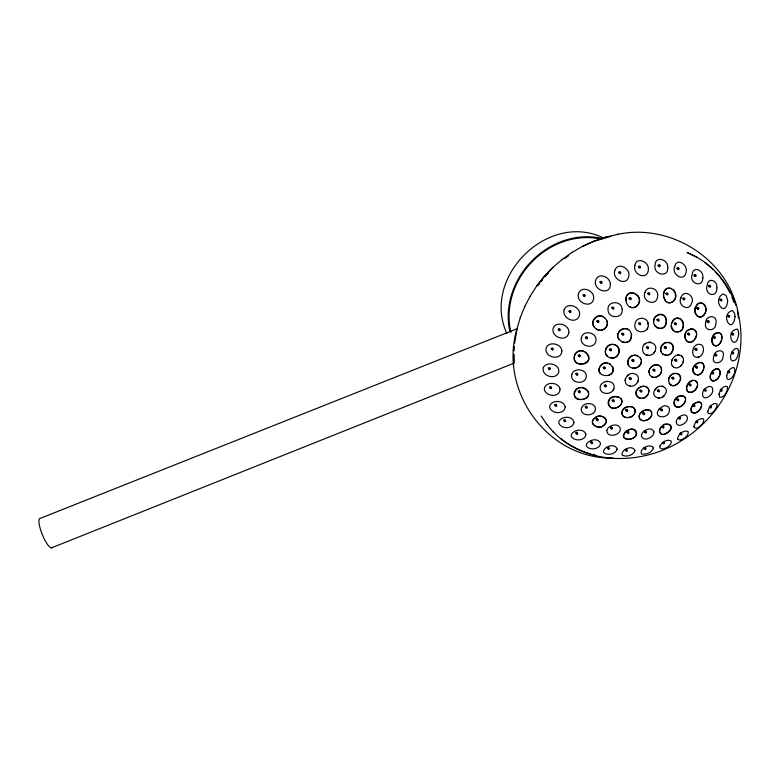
<?xml version="1.0" encoding="UTF-8"?>
<svg xmlns="http://www.w3.org/2000/svg" width="780" height="780" viewBox="0 0 780 780"><rect width="100%" height="100%" fill="white"/><g stroke="black" fill="none" stroke-linecap="round" stroke-linejoin="round"><path stroke-width="1.17" d="M636.558 433.729C635.749 421.063 613.255 438.126 628.953 439.364C644.085 436.995 632.434 422.165 624.429 433.28M648.239 324.392C649.496 334.327 632.882 334.25 634.998 323.983C635.739 316.163 648.141 316.436 648.239 324.392L647.887 322.608M659.412 431.174C662.025 418.06 680.355 426.241 665.642 433.7C658.915 437.775 657.481 426.621 663.332 426.143C661.752 430.209 661.742 423.16 666.598 424.115C678.649 423.706 663.049 441.11 659.363 431.603M514.049 350.873L514.42 346.408M514.702 343.064L517.091 328.507M660.748 349.723C659.919 339.095 677.547 340.85 672.428 351.175C669.659 358.936 657.296 354.578 661.391 346.7M641.238 361.111C641.706 369.018 627.998 371.299 627.773 362.398C628.807 348.553 649.584 357.767 637.904 367.078M639.337 415.379C638.03 423.52 650.51 421.278 651.719 415.165C653.123 404.781 634.91 411.479 639.98 419.25M672.175 365.674C677.293 372.665 687.472 361.784 681.847 356.226C675.646 351.117 667.261 362.837 673.793 367.253M683.183 362.027L683.426 360.331M653.757 321.448C653.182 313.043 666.471 312.098 666.432 320.599M649.038 371.036C649.545 365.596 658.047 362.086 661.011 367.497M648.941 371.699L649.662 375.082L652.246 377.159M649.145 370.363L648.921 372.362M661.596 370.598L660.894 367.204M661.118 372.577L661.654 370.256M629.879 386.012C637.348 387.904 642.613 375.248 633.75 373.62C626.106 371.709 621.046 384.755 630.133 386.022M625.082 380.445L625.365 378.807M692.747 405.181C693.206 407.998 695.701 403.338 692.971 404.781M668.489 380.533C670.195 367.019 688.009 375.18 677.167 384.13C670.166 390.029 664.999 378.329 671.833 374.644M613.889 388.674C616.395 379.363 600.298 379.06 600.103 387.709C600.268 395.216 611.929 395.128 613.889 388.674L613.119 390.185M671.736 288.59C659.246 284.407 662.405 309.212 673.345 301.255C682.442 292.315 664.56 280.381 663.332 295.25M648.317 388.664C643.13 380.942 630.25 393.11 638.83 397.888C644.163 400.179 651.417 393.793 648.092 388.391M675.509 297.034C675.109 300.827 670.917 304.112 667.222 302.289M695.848 306.55C691.304 312.536 700.391 321.925 704.681 313.95C709.556 308.081 700.733 297.697 696.091 305.965M695.35 307.642L694.892 311.347L696.94 315.919M634.793 412.952C637.611 404.03 622.303 405.015 621.904 412.659C621.875 419.923 632.921 418.49 634.793 412.952C637.475 404.81 624.185 404.635 622.313 411.197C619.651 418.304 631.039 419.669 633.965 414.365M671.96 322.627C667.358 331.753 682.471 336.151 683.309 325.845C685.337 318.484 674.115 314.954 671.96 322.627C680.648 307.33 690.739 334.571 674.758 331.695M520.377 317.372L516.701 329.638C498.917 391.54 547.989 459.459 613.236 458.084M654.859 351.439C660.075 341.269 641.842 338.656 642.603 349.596C642.544 356.45 652.529 357.406 654.859 351.439L653.864 352.95M682.939 439.696C723.674 414.209 749.083 363.363 738.631 315.559C730.1 260.218 671.141 222.407 617.155 234.497M672.282 359.239L671.658 360.906M624.107 433.709C621.094 441.587 634.686 440.417 636.226 434.567M520.182 317.782L524.794 306.452M649.682 369.067L650.033 368.443M694.366 340.06C703.706 326.683 681.106 324.773 685.474 339.251C690.3 348.25 701.386 334.698 694.2 329.511M686.01 332.387C682.471 337.038 687.521 345.423 693.098 341.221M661.391 371.923L660.494 373.834M660.845 373.22L659.12 375.473M695.828 306.589L698.373 303.508L702.595 303.176M651.719 415.165C650.267 419.24 645.079 422.087 640.994 420.098M637.523 382.405L638.245 380.845M654.917 389.971C649.896 397.342 662.152 401.359 665.194 394.231C670.254 387.017 658.008 382.707 654.917 389.971L657.394 387.426M648.638 393.149C643.003 405.97 628.349 392.018 641.179 386.704M679.955 433.241L680.53 434.333L681.31 433.105M524.648 306.755L530.361 295.786M658.642 409.666C652.938 418.09 667.29 419.386 669.065 411.908C670.478 409.402 668.84 405.922 665.876 405.892C663.614 404.147 656.663 411.655 659.783 408.349M646.669 329.569L647.615 328M661.538 346.261L665.252 342.537L669.991 342.449M530.215 296.078L536.884 285.753L544.362 276.305L552.786 267.52M650.452 367.868L651.417 366.805M660.075 374.41L656.097 377.208M620.704 404.918C627.286 394.241 605.017 394.115 608.527 404.947C612.066 412.347 625.852 405.668 620.841 398.453M639.961 413.917C641.979 410.67 646.454 408.584 650.062 410.387M536.835 285.88L544.44 276.286L552.923 267.423M538.19 285.305L539.701 283.413M541.203 281.512L542.704 279.61M731.757 352.209C730.606 355.154 734.935 351.799 731.942 352.063M544.966 276.764L548.321 273.253M680.316 366.444L681.574 365.186M720.281 389.444C722.056 387.923 721.783 391.716 720.164 390.409M645.703 343.375L644.387 344.614M604.256 424.866C611.081 419.123 599.703 412.864 594.945 417.953C587.067 423.715 599.469 430.813 604.256 424.866C611.023 419.084 599.693 412.873 594.945 417.953C587.33 423.345 598.66 430.638 603.788 425.285M687.043 330.915L691.226 328.614L694.024 329.355M651.953 366.327L654.449 365.06M658.583 375.94L654.771 377.471M561.853 259.672L572.159 252.301M552.718 267.579L562.204 259.389M620.227 405.551C605.992 416.666 603.964 391.092 619.651 397.439M662.727 396.757L664.102 395.616M628.621 374.722L627.188 375.843M699.465 356.714C704.75 354.393 705.354 343.258 698.129 344.321C690.602 345.413 690.749 360.594 699.455 356.714L698.002 357.289M564.515 258.648L568.454 255.84M584.815 398.902C596.349 392.818 578.321 381.313 574.333 392.116C571.623 403.123 593.024 400.998 587.857 390.712M668.684 354.861C672.984 353.028 674.875 346.583 671.229 343.249M571.828 252.554L582.679 246.236L594.282 240.952L605.641 237.11L618.238 234.253M682.607 439.92C644.046 465.202 586.638 466.723 553.225 431.798L553.4 432.003M608.849 375.258C619.681 370.841 607.172 356.694 600.454 365.752C592.849 377.842 616.99 379.47 612.68 366.678M698.139 362.739C686.312 367.975 698.022 382.863 703.492 369.466C706.953 354.442 685.191 367.673 695.497 374.731M582.241 246.548L593.073 241.644L610.954 236.34M51.451 547.882L514.517 362.963M516.126 329.121L40.423 518.31A15.863 3.861 68 0 0 42.432 534.885A15.863 3.861 68 0 0 52.328 547.365M673.325 373.756L677.508 373.444M583.684 399.282C567.508 402.431 575.162 380.894 586.755 389.464M697.486 375.005C703.375 374.741 707.362 362.719 699.592 362.369M728.208 370.909L729.163 371.543L728.12 372.45M655.112 364.884L655.775 364.786M655.434 377.383L652.85 377.325M636.285 367.887L632.824 368.228M605.641 237.11L606.606 236.896M680.462 432.832L681.203 432.959M605.553 381.556L607.376 381.244M694.093 380.357C687.063 379.382 682.646 393.89 691.743 392.174C696.208 390.985 700.274 383.584 695.389 380.62C689.89 379.109 683.923 386.929 687.658 391.579C693.42 395.47 701.551 384.491 695.389 380.63M607.045 363.012C601.565 362.212 596.417 369.057 600.502 373.601M679.107 354.959L677.557 355.036M657.969 398.093L659.558 398.044M667.085 355.348L662.659 354.13M656.438 364.786L659.392 365.693M654.118 377.481L651.68 376.906M650.657 342.098L648.95 342.079M642.886 386.305L646.103 386.744M649.311 355.485L646.015 354.988M610.701 357.805C618.082 359.834 622.947 348.455 615.596 345.199C606.83 340.363 600.463 355.953 610.701 357.805C620.539 360.243 622.352 343.61 612.008 344.477C606.206 344.448 602.784 352.462 607.464 356.245M580.398 364.094C597.188 364.855 584.483 341.981 574.831 354.286C569.185 371.017 599.859 363.11 584.912 351.839M583.099 351.185C574.265 348.182 570.287 362.515 579.725 363.997M712.92 380.952C718.097 380.923 723.06 372.265 718.224 368.823C712.393 367.487 706.612 378.661 712.959 380.962C718.633 381.42 723.84 369.496 716.674 368.745C711.935 369.554 707.48 377.578 712.189 380.835M699.904 402.1C687.219 401.105 689.725 421.96 700.333 408.856C706.534 396.718 688.096 403.309 691.187 411.587M710.2 405.912L710.746 406.916L709.39 407.257M596.096 455.325L593.044 454.457M719.404 332.69C706.426 331.402 713.144 356.265 721.266 341.016C725.38 325.065 705.841 335.605 713.368 344.994M671.18 385.281C677.391 387.67 684.226 377.462 678.034 373.63M663.634 386.451L662.181 386.09M663.37 441.792C665.018 442.26 662.581 444.385 662.347 442.689M698.158 316.738C704.954 318.757 708.318 308.159 703.813 304.005M587.545 452.936L590.84 453.853M637.621 355.7C631.966 353.067 625.287 360.223 628.709 365.576M635.115 293.504C621.007 288.59 624.605 313.735 636.743 306.238C647.38 296.38 625.219 285.236 625.755 300.827M629.957 306.872C637.455 310.674 642.808 299.062 636.665 294.528M596.027 328.731C602.472 334.357 611.734 324.11 605.202 318.396M597.071 329.433C602.355 332.514 609.385 326.791 606.918 321.019M603.125 316.816C595.588 312.361 588.578 324.314 596.057 328.75M683.348 395.938C670.176 393.373 672.74 415.681 683.826 403.845C691.704 392.223 671.414 394.456 674.105 404.752M586.687 452.722L577.278 448.929L568.415 444.093L560.664 438.575M603.837 238.114C548.155 210.629 480.928 277.456 506.883 333.548M656.682 327.581C670.634 333.684 668.011 306.589 655.814 316.407C647.264 326.186 665.438 334.834 666.49 321.399M609.58 363.714L610.428 364.123M621.64 341.786C634.276 347.051 634.754 324.119 621.67 329.384C608.127 338.754 632.483 350.532 631.527 334.162M628.602 329.774C622.713 325.523 614.533 333.752 619.076 339.553M696.842 257.176L687.063 252.437L696.335 256.942C715.114 267.325 729.202 285.119 735.871 305.438M670.868 385.086L669.113 383.448M646.795 387.182L647.38 387.543M727.935 372.401L727.574 371.767M713.544 345.111C719.628 348.426 724.503 337.672 720.447 333.392M705.1 262.645L712.813 269.168M696.93 420.752L696.91 421.98L695.663 421.688M674.69 405.873C679.546 410.144 687.911 402.344 684.84 396.971M656.614 327.522L654.449 324.987M715.153 271.703L719.823 276.764L725.546 284.739L729.983 292.841M605.231 318.425C599.849 311.678 588.812 320.083 594.165 326.918M673.14 289.536L675.149 292.549L675.646 296.341M665.808 301.343L663.351 296.468M546.8 424.349L553.547 432.237M673.433 330.817L671.346 326.235M681.769 356.119L682.695 357.269M691.587 412.132C696.325 415.506 703.979 407.404 700.83 402.636M546.936 424.573L541.242 416.091M651.076 411.245L651.709 412.376M640.322 357.923L640.994 359.434M731.835 297.082L734.009 302.474M737.334 310.879L738.572 318.055M660.777 349.957L660.982 351.409M661.479 368.648L661.547 369.291M648.862 390.039L648.95 391.355M514.303 361.852L514.127 354.169M509.867 331.568A74.782 65.764 -47.8 0 1 532.067 260.686A74.782 65.764 -47.8 0 1 602.131 238.466M510.949 332.456A73.915 65.003 -47.8 0 1 531.707 262.197A73.915 65.003 -47.8 0 1 600.688 239.041M560.02 388.976C560.206 397.829 545.951 396.991 544.323 389.464C544.235 381.313 558.577 381.625 560.02 388.976M606.84 430.57C606.918 437.98 619.3 435.864 620.353 429.751C620.344 422.273 607.903 424.447 606.84 430.57M667.748 267.248C668.733 278.665 652.694 274.531 655.102 264.849C655.356 255.343 668.226 259.526 667.748 267.248M585.887 434.011C585.829 441.168 573.466 441.792 571.087 435.903C571.984 429.565 583.557 427.889 585.887 434.011M676.904 268.359C678.425 271.235 678.98 265.405 676.904 268.359M603.203 367.633C604.802 370.558 605.397 364.65 603.203 367.633M603.895 368.248C605.495 371.173 606.089 365.264 603.895 368.248M677.703 268.837C679.224 271.713 679.789 265.873 677.703 268.837M612.163 400.423C613.724 403.26 614.318 397.498 612.163 400.423M612.856 401.076C614.425 403.923 615.02 398.151 612.856 401.076M622.157 309.241C623.532 318.689 608.478 319.283 608.049 310.128C606.713 300.68 621.718 300.076 622.157 309.241M610.34 283.803C611.023 296.683 592.01 290.121 595.803 279.942C598.543 272.132 610.018 276.871 610.34 283.803M578.389 294.05C576.098 303.712 593.404 309.182 593.687 297.59C593.824 289.868 580.603 285.305 578.389 294.05M621.728 333.908C623.308 336.901 623.951 330.895 621.728 333.908M622.45 334.483C624.029 337.477 624.673 331.461 622.45 334.483M696.442 422.136C697.876 424.671 698.392 419.416 696.442 422.136M554.785 404.956C556.257 407.706 556.891 402.226 554.785 404.956M555.399 405.61C556.871 408.359 557.495 402.87 555.399 405.61M738.631 350.883C738.465 354.471 737.139 361.394 732.332 360.857C726.443 357.61 736.281 342.556 738.631 350.883M569 311.249C570.482 314.194 571.184 308.392 569 311.249M569.644 311.785C571.126 314.74 571.828 308.929 569.644 311.785M642.525 413.312C644.046 416.11 644.67 410.426 642.525 413.312M643.256 413.975C644.777 416.773 645.411 411.089 643.256 413.975M656.965 319.819C658.505 322.813 659.207 316.797 656.965 319.819M657.745 320.365C659.275 323.369 659.977 317.343 657.745 320.365M677.596 438.965C680.472 442.66 689.462 435.815 688.135 431.535C683.748 429.536 677.84 434.411 677.596 438.965M702.556 393.812C702.185 402.041 713.193 395.714 712.745 390.429C713.125 382.161 702.097 388.459 702.556 393.812M731.504 333.928C732.927 336.619 733.522 331.1 731.504 333.928M732.352 334.474C733.775 337.174 734.38 331.646 732.352 334.474M707.84 411.245L708.084 413.361C712.325 415.467 717.181 408.135 717.142 404.137C713.232 401.466 708.649 407.726 707.84 411.245M727.691 300.904C725.741 319.147 711.204 299.705 723.284 293.943L726.307 295.756L727.691 300.904M676.621 399.526C678.103 402.334 678.785 396.64 676.621 399.526M677.401 400.169C678.883 402.977 679.556 397.283 677.401 400.169M735.062 316.543C732.605 336.122 719.199 314.545 732.264 310.528L734.555 313.131L735.062 316.543M687.463 333.82C688.945 336.765 689.686 330.837 687.463 333.82M688.272 334.386C689.754 337.331 690.495 331.402 688.272 334.386M693.849 426.65C695.789 431.974 706.261 422.331 703.19 418.655C698.773 418.002 694.414 422.477 693.849 426.65M634.92 450.587C633.643 455.364 626.048 457.49 622.069 455.013C620.938 449.212 632.941 444.512 634.92 450.587M695.263 366.922C696.735 369.788 697.457 363.997 695.263 366.922M696.072 367.526C697.544 370.393 698.266 364.601 696.072 367.526M726.736 375.697L726.931 378.29L728.257 379.626C732.849 379.158 736.7 371.026 733.834 367.487C729.788 367.594 727.428 372.177 726.736 375.697M625.394 449.962C626.759 452.566 627.451 447.33 625.394 449.962M626.077 450.655C627.451 453.268 628.134 448.022 626.077 450.655M634.9 265.444C632.122 274.774 648.151 281.073 648.375 269.276C649.145 261.758 636.343 256.191 634.9 265.444M705.666 322.92C703.443 331.822 716.04 331.909 715.904 323.466C718.117 314.389 705.578 314.652 705.666 322.92M718.975 394.231L719.716 397.303C724.347 397.946 728.51 390.488 727.223 386.431C722.982 385.291 719.813 390.702 718.975 394.231M658.086 265.434C659.461 268.418 660.309 262.558 658.086 265.434M658.856 265.902C660.241 268.895 661.079 263.026 658.856 265.902M716.83 287.781C717.473 298.711 703.804 295.21 707.167 285.305C708.025 276.744 717.98 280.517 716.83 287.781M581.344 337.828C579.442 346.408 593.921 349.937 595.842 341.162C597.792 332.563 583.255 329.053 581.344 337.828M558.217 329.326C559.543 332.329 560.518 326.596 558.217 329.326M558.85 329.891C560.176 332.894 561.151 327.151 558.85 329.891M710.073 407.326C711.341 409.978 712.159 404.683 710.073 407.326M563.696 420.313C564.993 423.111 565.909 417.7 563.696 420.313M564.31 420.985C565.607 423.784 566.533 418.363 564.31 420.985M653.971 431.847C654.108 437.365 643.695 442.387 641.413 436.176C641.238 430.599 651.7 425.558 653.971 431.847M727.594 315.949C728.871 318.776 729.768 313.19 727.594 315.949M728.442 316.475C729.719 319.312 730.616 313.706 728.442 316.475M702.819 277.807C703.024 288.464 688.633 283.442 692.182 274.462C692.991 265.122 704.213 270.494 702.819 277.807M676.318 421.541C676.055 429.088 687.034 423.891 687.424 418.753C687.784 411.128 676.669 416.383 676.318 421.541M561.863 351C561.473 360.613 546.429 358.244 545.873 349.849C546.185 340.694 561.502 342.781 561.863 351M638.362 266.77C639.6 269.86 640.712 264.001 638.362 266.77M639.112 267.248C640.341 270.338 641.462 264.469 639.112 267.248M614.816 270.465C611.617 279.601 627.568 287.196 628.914 275.535C630.016 267.998 617.497 261.661 614.816 270.465M738.699 333.967C735.608 354.432 723.265 331.247 737.236 329.062L738.377 330.856L738.699 333.967M643.987 448.071C645.177 450.752 646.162 445.536 643.987 448.071M644.699 448.763C645.879 451.454 646.874 446.228 644.699 448.763M565.188 406.916C564.496 415.019 550.865 414.063 549.588 406.78C550.758 399.565 564.018 399.682 565.188 406.916M551.255 348.621C552.406 351.673 553.663 346.027 551.255 348.621M551.87 349.216C553.03 352.258 554.278 346.603 551.87 349.216M719.833 299.666C720.954 302.62 722.143 296.975 719.833 299.666M720.681 300.173C721.802 303.137 722.992 297.482 720.681 300.173M720.895 390.448C721.997 393.218 723.118 387.875 720.895 390.448M674.749 266.341C670.975 274.462 684.352 282.877 686.127 271.986C688.243 265.132 676.981 257.176 674.749 266.341M575.835 373.815C577.015 376.945 578.341 371.124 575.835 373.815M578.243 355.387C579.423 358.556 580.768 352.667 578.243 355.387M576.478 374.439C577.658 377.569 578.994 371.738 576.478 374.439M578.896 355.982C580.076 359.161 581.422 353.262 578.896 355.982M578.243 391.345C579.423 394.436 580.73 388.674 578.243 391.345M585.39 337.369C586.56 340.577 587.925 334.63 585.39 337.369M578.896 391.989C580.067 395.08 581.383 389.317 578.896 391.989M586.053 337.945C587.233 341.152 588.598 335.205 586.053 337.945M575.835 432.871C576.947 435.708 578.155 430.385 575.835 432.871M576.459 433.553C577.571 436.4 578.789 431.057 576.459 433.553M600.551 443.459C599.83 449.709 588.169 450.918 586.16 445.273C587.681 439.589 598.455 437.278 600.551 443.459M585.224 406.799C586.385 409.841 587.691 404.157 585.224 406.799M596.827 321.067C597.987 324.295 599.381 318.318 596.827 321.067M585.877 407.462C587.038 410.504 588.354 404.81 585.877 407.462M597.509 321.613C598.669 324.86 600.073 318.864 597.509 321.613M596.212 419.172C597.353 422.175 598.66 416.54 596.212 419.172M611.754 307.681C612.895 310.947 614.318 304.931 611.754 307.681M596.875 419.835C598.016 422.848 599.332 417.212 596.875 419.835M612.466 308.217C613.606 311.483 615.04 305.458 612.466 308.217M618.676 272.356C619.759 275.525 621.153 269.695 618.676 272.356M619.398 272.834C620.48 276.013 621.875 270.173 619.398 272.834M604.276 385.418C605.426 388.528 606.782 382.726 604.276 385.418M609.346 349.352C610.486 352.54 611.89 346.622 609.346 349.352M604.958 386.051C606.109 389.161 607.474 383.36 604.958 386.051M610.048 349.947C611.198 353.145 612.592 347.217 610.048 349.947M564.164 309.621C561.629 318.016 575.533 325.026 579.286 316.046C582.231 307.603 567.733 300.982 564.164 309.621M610.399 427.694C611.52 430.677 612.836 425.09 610.399 427.694M629.109 298.233C630.23 301.499 631.683 295.474 629.109 298.233M611.072 428.376C612.202 431.36 613.519 425.763 611.072 428.376M629.84 298.76C630.962 302.026 632.424 295.99 629.84 298.76M629.187 378.183C630.308 381.303 631.712 375.482 629.187 378.183M631.858 360.155C632.99 363.324 634.403 357.435 631.858 360.155M629.918 378.807C631.039 381.937 632.443 376.106 629.918 378.807M632.6 360.76C633.721 363.928 635.144 358.04 632.6 360.76M625.638 410.017C626.75 413.059 628.115 407.375 625.638 410.017M638.527 323.349C639.639 326.586 641.092 320.609 638.527 323.349M626.34 410.68C627.461 413.722 628.826 408.037 626.34 410.68M639.278 323.905C640.39 327.142 641.842 321.155 639.278 323.905M713.651 356.85C711.038 365.644 722.894 363.909 723.07 356.743C725.731 347.929 713.817 349.684 713.651 356.85M626.798 431.886C627.9 434.84 629.236 429.293 626.798 431.886M647.605 293.397C648.697 296.663 650.179 290.648 647.605 293.397M627.5 432.569C628.602 435.532 629.938 429.975 627.5 432.569M648.365 293.914C649.457 297.18 650.949 291.154 648.365 293.914M639.815 390.644C640.916 393.734 642.32 387.972 639.815 390.644M646.425 347.227C647.536 350.415 648.98 344.506 646.425 347.227M571.789 374.419C569.692 382.765 583.733 385.447 586.121 377.764C588.276 369.389 574.168 366.727 571.789 374.419M640.546 391.287C641.657 394.378 643.061 388.615 640.546 391.287M647.185 347.822C648.287 351.01 649.74 345.091 647.185 347.822M652.909 369.798C654.01 372.938 655.444 367.097 652.909 369.798M653.669 370.422C654.771 373.561 656.214 367.712 653.669 370.422M644.358 431.535C645.431 434.489 646.786 428.951 644.358 431.535M665.886 293.514C666.958 296.77 668.46 290.764 665.886 293.514M645.07 432.218C646.152 435.172 647.507 429.634 645.07 432.218M666.676 294.031C667.748 297.287 669.25 291.281 666.676 294.031M657.384 390.439C658.466 393.51 659.89 387.767 657.384 390.439M664.228 347.159C665.311 350.337 666.773 344.448 664.228 347.159M658.135 391.072C659.227 394.154 660.65 388.411 658.135 391.072M665.008 347.744C666.091 350.922 667.563 345.033 665.008 347.744M653.308 448.09C652.08 452.634 645.782 454.964 641.501 453.921C639.093 448.812 649.223 443.44 653.035 447.164L653.308 448.09M660.416 409.471C661.489 412.483 662.893 406.848 660.416 409.471M674.212 323.369C675.275 326.576 676.767 320.648 674.212 323.369M661.167 410.134C662.24 413.147 663.643 407.501 661.167 410.134M675.002 323.924C676.075 327.132 677.567 321.194 675.002 323.924M682.636 298.516C683.69 301.743 685.201 295.786 682.636 298.516M662.668 427.381C663.721 430.336 665.096 424.808 662.668 427.381M683.446 299.032C684.489 302.269 686.01 296.302 683.446 299.032M671.765 377.764C672.828 380.864 674.281 375.092 671.765 377.764M674.661 359.882C675.733 363.022 677.196 357.191 674.661 359.882M672.545 378.388C673.608 381.488 675.061 375.716 672.545 378.388M675.451 360.487C676.523 363.626 677.995 357.786 675.451 360.487M663.117 443.167C664.111 445.936 665.408 440.729 663.117 443.167M678.395 417.739C679.438 420.693 680.833 415.155 678.395 417.739M696.676 307.983C697.71 311.181 699.231 305.282 696.676 307.983M679.166 418.402C680.199 421.356 681.603 415.818 679.166 418.402M697.505 308.51C698.529 311.717 700.05 305.799 697.505 308.51M688.876 384.481C689.92 387.533 691.373 381.839 688.876 384.481M694.853 348.991C695.887 352.121 697.379 346.31 694.853 348.991M689.676 385.106C690.709 388.157 692.172 382.463 689.676 385.106M695.663 349.567C696.696 352.706 698.197 346.885 695.663 349.567M708.493 285.831C709.449 288.912 710.931 283.238 708.493 285.831M709.322 286.328C710.288 289.409 711.769 283.735 709.322 286.328M707.08 321.175C708.094 324.334 709.615 318.494 707.08 321.175M693.527 405.824C694.551 408.808 695.984 403.24 693.527 405.824M707.908 321.721C708.923 324.88 710.443 319.03 707.908 321.721M548.359 368.219C549.344 371.29 550.875 365.752 548.359 368.219M548.974 368.823C549.958 371.904 551.489 366.356 548.974 368.823M704.038 389.825C705.042 392.827 706.495 387.221 704.038 389.825M713.183 337.106C714.188 340.226 715.699 334.444 713.183 337.106M704.847 390.448C705.851 393.452 707.304 387.845 704.847 390.448M714.012 337.672C715.016 340.792 716.537 335 714.012 337.672M711.526 372.616C712.53 375.648 714.002 369.993 711.526 372.616M714.665 354.647C715.669 357.727 717.161 352.014 714.665 354.647M712.345 373.22C713.349 376.262 714.831 370.598 712.345 373.22M715.494 355.231C716.498 358.312 718 352.589 715.494 355.231M728.442 372.148C729.378 375.034 730.801 369.661 728.442 372.148M599.976 281.931C600.902 285.158 602.569 279.396 599.976 281.931M600.678 282.428C601.604 285.665 603.262 279.893 600.678 282.428M590.616 442.153C591.542 445.039 593.044 439.793 590.616 442.153M591.269 442.845C592.186 445.731 593.687 440.476 591.269 442.845M680.881 297.901C677.235 305 688.467 312.273 691.431 303.625C696.033 296.088 683.446 288.22 680.881 297.901M543.299 367.517C541.067 375.736 555.116 380.543 558.577 372.743C560.898 364.435 546.995 360.535 543.299 367.517M693.995 275.135C694.804 278.323 696.569 272.649 693.995 275.135M694.814 275.623C695.624 278.811 697.388 273.127 694.814 275.623M645.011 292.354C640.916 301.509 656.779 307.33 657.628 296.429C659.266 288.776 647.507 284.407 645.011 292.354M680.608 434.099C681.428 436.946 683.017 431.779 680.608 434.099M549.608 387.202C550.417 390.293 552.211 384.881 549.608 387.202M550.212 387.835C551.021 390.936 552.815 385.515 550.212 387.835M732.361 353.165C733.112 356.148 734.838 350.776 732.361 353.165M583.177 295.035C583.937 298.311 585.868 292.636 583.177 295.035M583.84 295.552C584.61 298.837 586.541 293.153 583.84 295.552M659.909 446.101C659.295 452.8 672.087 446.14 671.288 441.48L670.751 440.758C666.627 438.965 661.733 442.387 659.909 446.101M581.539 407.794C579.238 415.818 592.634 417.202 595.169 410.621C597.577 402.577 584.025 401.144 581.539 407.794M573.963 422.565C572.617 429.78 559.572 429.098 558.704 422.087C560.722 415.75 573.115 415.35 573.963 422.565M607.396 447.837C608.137 450.762 609.911 445.604 607.396 447.837M608.059 448.539C608.8 451.464 610.584 446.296 608.059 448.539M617.126 449.212C615.654 454.409 606.645 456.105 603.359 452.107C603.642 446.16 615.488 442.689 617.126 449.212M568.805 332.914C566.699 342.381 551.967 337.73 552.962 329.131C554.931 320.073 570.082 324.363 568.805 332.914"/></g></svg>
